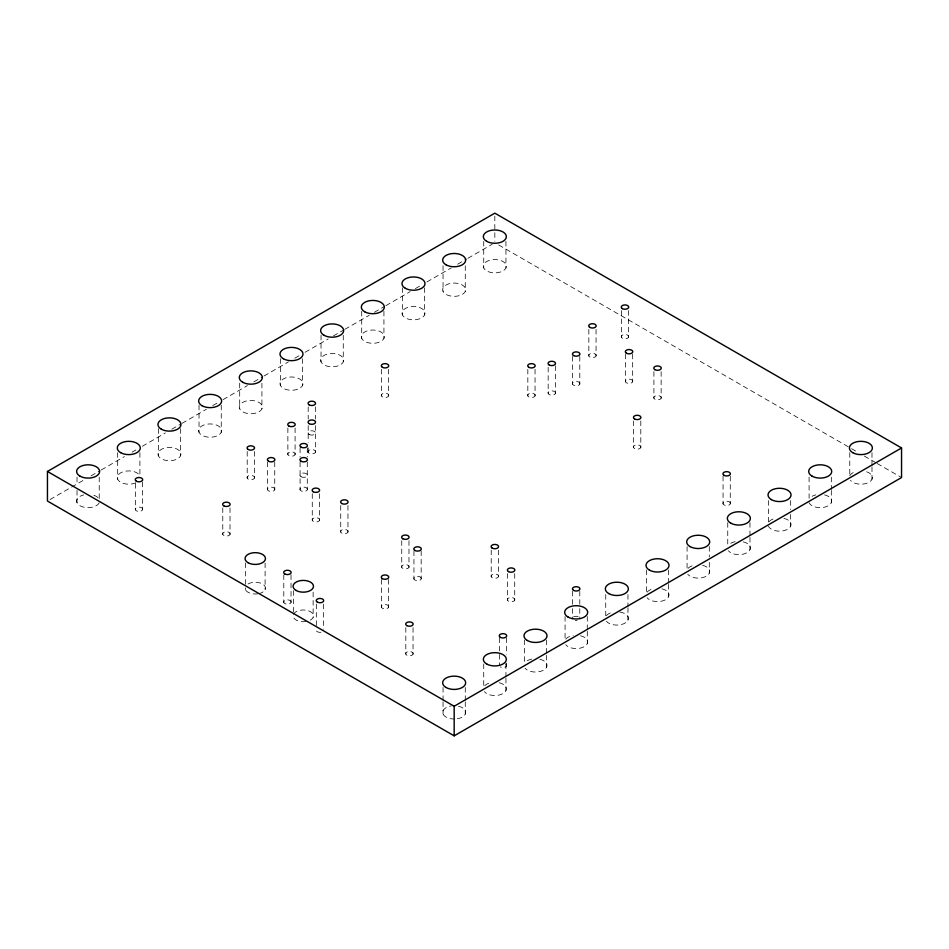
<?xml version="1.0" encoding="UTF-8"?>
<svg xmlns="http://www.w3.org/2000/svg" width="949" height="949" viewBox="0 0 949 949"><rect width="100%" height="100%" fill="white"/><g stroke="black" fill="none" stroke-linecap="round" stroke-linejoin="round"><path stroke-width="0.71" stroke-dasharray="4.75 3.56" d="M50.012 499.554L84.627 479.565M91.033 475.864L100.013 470.692M101.294 469.945L124.366 456.623M132.053 452.187L135.897 449.968M142.314 446.267L165.387 432.946M171.793 429.245L180.773 424.061M182.054 423.325L206.407 409.256M212.813 405.555L217.938 402.601M223.074 399.636L247.428 385.579M253.834 381.878L262.814 376.694M264.095 375.958L288.449 361.889M294.854 358.188L299.991 355.234M305.115 352.269L328.188 338.947M333.313 335.993L343.574 330.074M344.855 329.327L369.208 315.27M374.333 312.304L384.594 306.385M385.875 305.649L410.229 291.58M415.354 288.626L420.49 285.661M426.896 281.96L451.249 267.903M457.655 264.202L466.635 259.018M467.916 258.282L492.27 244.213M498.688 244.961L850.233 447.916M851.514 448.663L856.65 451.629M864.337 456.066L875.891 462.732M877.173 463.48L901.55 477.549M871.989 452.649L871.989 465.959M871.989 466.955L871.989 479.269M849.77 452.649L849.77 476.315M831.324 477.122L831.324 489.435M831.324 490.443L831.324 502.756M809.094 477.122L809.094 498.308M790.647 500.609L790.647 509.483M790.647 514.394L790.647 526.232M768.429 500.609L768.429 523.279M749.971 522.614L749.971 535.924M749.971 537.407L749.971 549.72M730.267 476.196L730.267 503.943A3.737 2.159 0 0 1 724.016 504.904A3.737 2.159 0 0 1 725.7 501.297A3.737 2.159 0 0 1 730.267 503.943M727.753 522.614L727.753 546.28M723.055 476.196L723.055 503.943M709.306 546.577L709.306 556.921M709.306 562.366L709.306 573.196M687.076 546.577L687.076 569.756A11.507 6.643 0 0 1 693.814 565.331M668.63 570.052L668.63 583.362M668.63 584.359L668.63 596.672M661.133 371.652L661.133 398.272A3.737 2.159 0 0 1 654.881 399.244A3.737 2.159 0 0 1 656.554 395.626A3.737 2.159 0 0 1 661.133 398.272M653.908 371.652L653.908 398.272M646.411 570.052L646.411 593.718M640.8 420.953L640.8 447.584A3.737 2.159 0 0 1 634.549 448.545A3.737 2.159 0 0 1 636.221 444.939A3.737 2.159 0 0 1 640.8 447.584M633.576 420.953L633.576 447.584M632.663 354.096L632.663 381.83A3.737 2.159 0 0 1 626.411 382.803A3.737 2.159 0 0 1 628.084 379.197A3.737 2.159 0 0 1 632.663 381.83M628.594 310.596L628.594 337.215A3.737 2.159 0 0 1 622.342 338.188A3.737 2.159 0 0 1 624.015 334.582A3.737 2.159 0 0 1 628.594 337.215M627.965 594.537L627.965 606.85M627.965 607.846L627.965 620.16M625.438 354.096L625.438 381.83M621.37 310.596L621.37 337.215M605.735 594.537L605.735 615.723M596.055 329.386L596.055 356.005A3.737 2.159 0 0 1 589.803 356.978A3.737 2.159 0 0 1 591.476 353.36A3.737 2.159 0 0 1 596.055 356.005M588.843 329.386L588.843 356.005M587.289 616.53L587.289 629.851M587.289 631.322L587.289 643.636M579.792 356.444L579.792 384.179A3.737 2.159 0 0 1 573.54 385.152A3.737 2.159 0 0 1 575.213 381.545A3.737 2.159 0 0 1 579.792 384.179M579.792 591.251L579.792 607.17M579.792 608.641L579.792 618.997M572.567 356.444L572.567 384.179M572.567 591.251L572.567 607.17M572.567 608.641L572.567 618.997M565.07 616.53L565.07 640.207M555.39 365.839L555.39 393.574A3.737 2.159 0 0 1 549.139 394.547A3.737 2.159 0 0 1 550.811 390.929A3.737 2.159 0 0 1 555.39 393.574M548.166 367.31L548.166 393.574M546.624 640.017L546.624 654.81M546.624 655.284L546.624 667.123M535.046 369.303L535.046 395.923A3.737 2.159 0 0 1 528.795 396.896A3.737 2.159 0 0 1 530.467 393.277A3.737 2.159 0 0 1 535.046 395.923M527.834 369.303L527.834 395.923M524.394 640.017L524.394 663.683M514.714 573.587L514.714 600.207A3.737 2.159 0 0 1 508.462 601.18A3.737 2.159 0 0 1 510.135 597.573A3.737 2.159 0 0 1 514.714 600.207M507.49 573.587L507.49 600.207M506.576 637.858L506.576 654.49M506.576 663.007L506.576 665.961M505.947 241.307L505.947 267.938A11.507 6.643 0 0 1 486.707 270.916A11.507 6.643 0 0 1 491.855 259.801A11.507 6.643 0 0 1 505.947 267.938M505.947 663.98L505.947 677.289M505.947 678.286L505.947 690.599M499.364 637.858L499.364 664.846M498.45 550.112L498.45 576.731A3.737 2.159 0 0 1 492.199 577.704A3.737 2.159 0 0 1 493.871 574.086A3.737 2.159 0 0 1 498.45 576.731M494.832 216.111L494.832 241.26M491.226 550.112L491.226 576.731M483.729 241.307L483.729 267.938M483.729 663.98L483.729 687.159A11.507 6.643 0 0 1 490.455 682.746M465.271 265.791L465.271 291.414A11.507 6.643 0 0 1 446.03 294.392A11.507 6.643 0 0 1 451.19 283.288A11.507 6.643 0 0 1 465.271 291.414M465.271 687.456L465.271 700.777M465.271 701.774L465.271 714.087M443.053 265.791L443.053 291.414M443.053 687.456L443.053 700.777M443.053 701.774L443.053 714.087M424.606 287.796L424.606 314.902A11.507 6.643 0 0 1 405.353 317.879A11.507 6.643 0 0 1 410.514 306.764A11.507 6.643 0 0 1 424.606 314.902M421.166 550.978L421.166 579.08A3.737 2.159 0 0 1 414.915 580.041A3.737 2.159 0 0 1 416.587 576.434A3.737 2.159 0 0 1 421.166 579.08M413.954 550.978L413.954 579.08M413.04 627.597L413.04 654.217A3.737 2.159 0 0 1 406.789 655.19A3.737 2.159 0 0 1 408.461 651.583A3.737 2.159 0 0 1 413.04 654.217M408.972 540.716L408.972 567.336A3.737 2.159 0 0 1 402.72 568.309A3.737 2.159 0 0 1 404.393 564.702A3.737 2.159 0 0 1 408.972 567.336M405.816 627.597L405.816 654.217M402.376 287.796L402.376 314.902M401.747 540.716L401.747 567.336M388.627 369.303L388.627 395.923A3.737 2.159 0 0 1 382.376 396.896A3.737 2.159 0 0 1 384.06 393.277A3.737 2.159 0 0 1 388.627 395.923M388.627 579.519L388.627 607.253A3.737 2.159 0 0 1 382.376 608.226A3.737 2.159 0 0 1 384.06 604.62A3.737 2.159 0 0 1 388.627 607.253M383.93 311.272L383.93 338.378A11.507 6.643 0 0 1 364.689 341.355A11.507 6.643 0 0 1 369.849 330.252A11.507 6.643 0 0 1 383.93 338.378M381.415 369.303L381.415 395.923M381.415 579.519L381.415 607.253M361.711 311.272L361.711 338.378M347.963 505.497L347.963 532.116A3.737 2.159 0 0 1 341.711 533.089A3.737 2.159 0 0 1 343.384 529.471A3.737 2.159 0 0 1 347.963 532.116M343.265 335.234L343.265 361.866A11.507 6.643 0 0 1 324.012 364.843A11.507 6.643 0 0 1 329.173 353.728A11.507 6.643 0 0 1 343.265 361.866M340.738 505.497L340.738 532.116M323.562 604.11L323.562 629.258M321.035 335.234L321.035 361.866M319.493 493.753L319.493 520.372A3.737 2.159 0 0 1 313.241 521.345A3.737 2.159 0 0 1 314.914 517.739A3.737 2.159 0 0 1 319.493 520.372M316.337 604.11L316.337 626.66M315.424 406.872L315.424 419.067M315.424 425.65L315.424 452.282A3.737 2.159 0 0 1 309.172 453.242A3.737 2.159 0 0 1 310.845 449.636A3.737 2.159 0 0 1 315.424 452.282M313.134 592.164L313.134 617.396M312.268 493.753L312.268 520.372M308.2 406.872L308.2 419.067M308.2 425.65L308.2 442.293M308.2 447.845L308.2 452.282M307.286 448.023L307.286 456.896M307.286 462.104L307.286 489.85A3.737 2.159 0 0 1 301.035 490.823A3.737 2.159 0 0 1 302.707 487.205A3.737 2.159 0 0 1 307.286 489.85M302.589 358.722L302.589 385.341A11.507 6.643 0 0 1 283.348 388.319A11.507 6.643 0 0 1 288.496 377.216A11.507 6.643 0 0 1 302.589 385.341M300.074 448.023L300.074 456.896M300.074 462.104L300.074 489.85M295.092 427.999L295.092 454.63A3.737 2.159 0 0 1 288.84 455.591A3.737 2.159 0 0 1 290.513 451.985A3.737 2.159 0 0 1 295.092 454.63M293.455 590.681L293.455 614.43M291.023 574.821L291.023 602.556A3.737 2.159 0 0 1 284.771 603.528A3.737 2.159 0 0 1 286.444 599.922A3.737 2.159 0 0 1 291.023 602.556M287.867 427.999L287.867 454.63M283.798 574.821L283.798 602.556M280.37 358.722L280.37 385.341M274.747 462.104L274.747 489.85A3.737 2.159 0 0 1 268.496 490.823A3.737 2.159 0 0 1 270.18 487.205A3.737 2.159 0 0 1 274.747 489.85M267.535 462.104L267.535 489.85M265.103 562.947L265.103 589.661M261.924 383.194L261.924 408.829A11.507 6.643 0 0 1 242.671 411.807A11.507 6.643 0 0 1 247.831 400.692A11.507 6.643 0 0 1 261.924 408.829M254.415 451.487L254.415 478.106A3.737 2.159 0 0 1 248.163 479.079A3.737 2.159 0 0 1 249.836 475.473A3.737 2.159 0 0 1 254.415 478.106M247.203 451.487L247.203 478.106M245.411 562.947L245.411 589.661M239.694 383.194L239.694 408.829M230.014 507.845L230.014 534.465A3.737 2.159 0 0 1 223.762 535.438A3.737 2.159 0 0 1 225.435 531.82A3.737 2.159 0 0 1 230.014 534.465M222.79 507.845L222.79 534.465M221.247 405.199L221.247 432.305A11.507 6.643 0 0 1 202.007 435.283A11.507 6.643 0 0 1 207.155 424.167A11.507 6.643 0 0 1 221.247 432.305M199.029 405.199L199.029 432.305M180.571 428.687L180.571 455.793A11.507 6.643 0 0 1 161.33 458.77A11.507 6.643 0 0 1 166.49 447.655A11.507 6.643 0 0 1 180.571 455.793M158.353 428.687L158.353 455.793M142.575 482.068L142.575 509.815A3.737 2.159 0 0 1 136.324 510.776A3.737 2.159 0 0 1 137.996 507.169A3.737 2.159 0 0 1 142.575 509.815M139.906 452.649L139.906 476.315M135.351 483.551L135.351 509.815M117.676 452.649L117.676 479.269M99.23 477.122L99.23 499.791M77.011 477.122L77.011 484.998M77.011 490.443L77.011 502.756M293.455 614.347A10.19 5.884 0 0 1 310.026 611.453A10.19 5.884 0 0 1 307.179 621.31M305.934 621.548A10.19 5.884 0 0 1 293.146 615.343M248.057 583.979A10.19 5.884 0 0 1 263.739 584.869A10.19 5.884 0 0 1 259.136 593.576M257.891 593.813A10.19 5.884 0 0 1 245.103 587.609M505.615 663.873A3.737 2.159 0 0 1 505.615 666.933A3.737 2.159 0 0 1 500.325 666.933M577.146 620.527A3.737 2.159 0 0 1 575.213 620.527M573.54 616.909A3.737 2.159 0 0 1 578.819 616.909M320.916 632.259A3.737 2.159 0 0 1 316.717 631.263A3.737 2.159 0 0 1 317.31 628.653M866.627 471.795A11.507 6.643 0 0 1 868.643 482.448A11.507 6.643 0 0 1 850.446 480.348M849.77 475.829A11.507 6.643 0 0 1 856.496 471.404M824.586 494.892A11.507 6.643 0 0 1 827.801 506.019A11.507 6.643 0 0 1 809.094 502.756M812.071 496.339A11.507 6.643 0 0 1 815.832 494.892M783.91 518.368A11.507 6.643 0 0 1 787.136 529.506A11.507 6.643 0 0 1 768.429 526.232M769.105 521.713A11.507 6.643 0 0 1 775.155 518.368M743.245 541.855A11.507 6.643 0 0 1 747.171 552.591A11.507 6.643 0 0 1 728.429 550.788M730.73 543.303A11.507 6.643 0 0 1 735.89 541.582M702.568 565.331A11.507 6.643 0 0 1 706.507 576.067A11.507 6.643 0 0 1 687.764 574.275M661.904 588.819A11.507 6.643 0 0 1 665.83 599.554A11.507 6.643 0 0 1 647.088 597.751M647.088 592.164A11.507 6.643 0 0 1 651.773 589.21M619.827 612.022A11.507 6.643 0 0 1 625.652 622.71A11.507 6.643 0 0 1 606.411 621.239M606.411 615.64A11.507 6.643 0 0 1 612.473 612.295M580.551 635.783A11.507 6.643 0 0 1 584.489 646.518A11.507 6.643 0 0 1 565.746 644.715M565.746 639.128A11.507 6.643 0 0 1 573.196 635.51M539.886 659.258A11.507 6.643 0 0 1 543.824 669.994A11.507 6.643 0 0 1 525.07 668.203M527.371 660.706A11.507 6.643 0 0 1 532.531 658.986M499.21 682.746A11.507 6.643 0 0 1 503.148 693.47A11.507 6.643 0 0 1 484.405 691.679M458.545 706.222A11.507 6.643 0 0 1 465.639 712.794A11.507 6.643 0 0 1 457.145 718.784M454.785 718.998A11.507 6.643 0 0 1 442.803 713.411A11.507 6.643 0 0 1 451.19 705.949M135.814 482.816A11.507 6.643 0 0 1 118.839 480.882A11.507 6.643 0 0 1 124.378 471.416A11.507 6.643 0 0 1 139.906 475.829M99.23 502.756A11.507 6.643 0 0 1 80.523 506.019A11.507 6.643 0 0 1 83.749 494.892M93.868 495.283A11.507 6.643 0 0 1 99.23 499.316M309.172 434.464A3.737 2.159 0 0 0 315.424 433.491A3.737 2.159 0 0 0 310.845 430.858A3.737 2.159 0 0 0 309.172 434.464M301.035 476.73A3.737 2.159 0 0 0 307.286 475.757A3.737 2.159 0 0 0 302.707 473.124A3.737 2.159 0 0 0 301.035 476.73"/><path stroke-width="1.42" d="M47.45 471.451L494.832 213.157L901.55 447.964L901.55 477.549L454.168 735.843L47.45 501.036L47.45 471.451L454.168 706.258L901.55 447.964M454.168 706.258L454.168 735.843M296.088 590.444A10.19 5.884 0 0 0 313.134 587.811A10.19 5.884 0 0 0 300.655 580.598A10.19 5.884 0 0 0 296.088 590.444M248.057 562.71A10.19 5.884 0 0 0 265.103 560.076A10.19 5.884 0 0 0 252.624 552.864A10.19 5.884 0 0 0 248.057 562.71M223.762 505.853A3.737 2.159 0 0 0 230.014 504.88A3.737 2.159 0 0 0 225.435 502.235A3.737 2.159 0 0 0 223.762 505.853M288.84 426.006A3.737 2.159 0 0 0 295.092 425.045A3.737 2.159 0 0 0 290.513 422.4A3.737 2.159 0 0 0 288.84 426.006M382.376 367.31A3.737 2.159 0 0 0 388.627 366.338A3.737 2.159 0 0 0 384.06 363.704A3.737 2.159 0 0 0 382.376 367.31M301.035 461.238A3.737 2.159 0 0 0 307.286 460.265A3.737 2.159 0 0 0 302.707 457.62A3.737 2.159 0 0 0 301.035 461.238M528.795 367.31A3.737 2.159 0 0 0 535.046 366.338A3.737 2.159 0 0 0 530.467 363.704A3.737 2.159 0 0 0 528.795 367.31M573.54 355.567A3.737 2.159 0 0 0 579.792 354.606A3.737 2.159 0 0 0 575.213 351.96A3.737 2.159 0 0 0 573.54 355.567M654.881 369.659A3.737 2.159 0 0 0 661.133 368.687A3.737 2.159 0 0 0 656.554 366.041A3.737 2.159 0 0 0 654.881 369.659M589.803 327.393A3.737 2.159 0 0 0 596.055 326.42A3.737 2.159 0 0 0 591.476 323.775A3.737 2.159 0 0 0 589.803 327.393M622.342 308.603A3.737 2.159 0 0 0 628.594 307.642A3.737 2.159 0 0 0 624.015 304.997A3.737 2.159 0 0 0 622.342 308.603M284.771 573.943A3.737 2.159 0 0 0 291.023 572.982A3.737 2.159 0 0 0 286.444 570.337A3.737 2.159 0 0 0 284.771 573.943M500.325 637.348A3.737 2.159 0 0 0 506.576 636.376A3.737 2.159 0 0 0 501.997 633.73A3.737 2.159 0 0 0 500.325 637.348M573.54 590.385A3.737 2.159 0 0 0 579.792 589.412A3.737 2.159 0 0 0 575.213 586.767A3.737 2.159 0 0 0 573.54 590.385M634.549 418.972A3.737 2.159 0 0 0 640.8 417.999A3.737 2.159 0 0 0 636.221 415.354A3.737 2.159 0 0 0 634.549 418.972M626.411 353.218A3.737 2.159 0 0 0 632.663 352.257A3.737 2.159 0 0 0 628.084 349.612A3.737 2.159 0 0 0 626.411 353.218M724.016 475.319A3.737 2.159 0 0 0 730.267 474.358A3.737 2.159 0 0 0 725.7 471.712A3.737 2.159 0 0 0 724.016 475.319M402.72 538.724A3.737 2.159 0 0 0 408.972 537.751A3.737 2.159 0 0 0 404.393 535.117A3.737 2.159 0 0 0 402.72 538.724M414.915 550.467A3.737 2.159 0 0 0 421.166 549.495A3.737 2.159 0 0 0 416.587 546.849A3.737 2.159 0 0 0 414.915 550.467M317.31 602.117A3.737 2.159 0 0 0 323.562 601.156A3.737 2.159 0 0 0 318.983 598.511A3.737 2.159 0 0 0 317.31 602.117M341.711 503.504A3.737 2.159 0 0 0 347.963 502.531A3.737 2.159 0 0 0 343.384 499.886A3.737 2.159 0 0 0 341.711 503.504M508.462 571.595A3.737 2.159 0 0 0 514.714 570.634A3.737 2.159 0 0 0 510.135 567.988A3.737 2.159 0 0 0 508.462 571.595M309.172 423.669A3.737 2.159 0 0 0 315.424 422.696A3.737 2.159 0 0 0 310.845 420.051A3.737 2.159 0 0 0 309.172 423.669M309.172 404.879A3.737 2.159 0 0 0 315.424 403.906A3.737 2.159 0 0 0 310.845 401.273A3.737 2.159 0 0 0 309.172 404.879M301.035 447.145A3.737 2.159 0 0 0 307.286 446.172A3.737 2.159 0 0 0 302.707 443.539A3.737 2.159 0 0 0 301.035 447.145M549.139 364.962A3.737 2.159 0 0 0 555.39 363.989A3.737 2.159 0 0 0 550.811 361.355A3.737 2.159 0 0 0 549.139 364.962M136.324 481.19A3.737 2.159 0 0 0 142.575 480.23A3.737 2.159 0 0 0 137.996 477.584A3.737 2.159 0 0 0 136.324 481.19M406.789 625.605A3.737 2.159 0 0 0 413.04 624.632A3.737 2.159 0 0 0 408.461 621.998A3.737 2.159 0 0 0 406.789 625.605M248.163 449.494A3.737 2.159 0 0 0 254.415 448.521A3.737 2.159 0 0 0 249.836 445.888A3.737 2.159 0 0 0 248.163 449.494M313.241 491.76A3.737 2.159 0 0 0 319.493 490.787A3.737 2.159 0 0 0 314.914 488.154A3.737 2.159 0 0 0 313.241 491.76M268.496 461.238A3.737 2.159 0 0 0 274.747 460.265A3.737 2.159 0 0 0 270.18 457.62A3.737 2.159 0 0 0 268.496 461.238M382.376 578.641A3.737 2.159 0 0 0 388.627 577.668A3.737 2.159 0 0 0 384.06 575.035A3.737 2.159 0 0 0 382.376 578.641M492.199 548.119A3.737 2.159 0 0 0 498.45 547.146A3.737 2.159 0 0 0 493.871 544.501A3.737 2.159 0 0 0 492.199 548.119M852.748 452.661A11.507 6.643 0 0 0 871.989 449.684A11.507 6.643 0 0 0 857.896 441.558A11.507 6.643 0 0 0 852.748 452.661M812.071 476.149A11.507 6.643 0 0 0 831.324 473.171A11.507 6.643 0 0 0 817.231 465.034A11.507 6.643 0 0 0 812.071 476.149M771.407 499.625A11.507 6.643 0 0 0 790.647 496.647A11.507 6.643 0 0 0 776.555 488.51A11.507 6.643 0 0 0 771.407 499.625M730.73 523.113A11.507 6.643 0 0 0 749.971 520.135A11.507 6.643 0 0 0 735.89 511.997A11.507 6.643 0 0 0 730.73 523.113M690.053 546.588A11.507 6.643 0 0 0 709.306 543.611A11.507 6.643 0 0 0 695.214 535.473A11.507 6.643 0 0 0 690.053 546.588M649.389 570.076A11.507 6.643 0 0 0 668.63 567.099A11.507 6.643 0 0 0 654.549 558.961A11.507 6.643 0 0 0 649.389 570.076M608.712 593.552A11.507 6.643 0 0 0 627.965 590.575A11.507 6.643 0 0 0 613.873 582.437A11.507 6.643 0 0 0 608.712 593.552M568.048 617.04A11.507 6.643 0 0 0 587.289 614.062A11.507 6.643 0 0 0 573.196 605.925A11.507 6.643 0 0 0 568.048 617.04M527.371 640.516A11.507 6.643 0 0 0 546.624 637.538A11.507 6.643 0 0 0 532.531 629.401A11.507 6.643 0 0 0 527.371 640.516M486.707 663.992A11.507 6.643 0 0 0 505.947 661.014A11.507 6.643 0 0 0 491.855 652.888A11.507 6.643 0 0 0 486.707 663.992M446.03 687.479A11.507 6.643 0 0 0 465.271 684.502A11.507 6.643 0 0 0 451.19 676.364A11.507 6.643 0 0 0 446.03 687.479M486.707 241.331A11.507 6.643 0 0 0 505.947 238.353A11.507 6.643 0 0 0 491.855 230.216A11.507 6.643 0 0 0 486.707 241.331M446.03 264.807A11.507 6.643 0 0 0 465.271 261.841A11.507 6.643 0 0 0 451.19 253.703A11.507 6.643 0 0 0 446.03 264.807M405.353 288.294A11.507 6.643 0 0 0 424.606 285.317A11.507 6.643 0 0 0 410.514 277.179A11.507 6.643 0 0 0 405.353 288.294M364.689 311.77A11.507 6.643 0 0 0 383.93 308.793A11.507 6.643 0 0 0 369.849 300.667A11.507 6.643 0 0 0 364.689 311.77M324.012 335.258A11.507 6.643 0 0 0 343.265 332.28A11.507 6.643 0 0 0 329.173 324.143A11.507 6.643 0 0 0 324.012 335.258M283.348 358.734A11.507 6.643 0 0 0 302.589 355.756A11.507 6.643 0 0 0 288.496 347.631A11.507 6.643 0 0 0 283.348 358.734M242.671 382.222A11.507 6.643 0 0 0 261.924 379.244A11.507 6.643 0 0 0 247.831 371.106A11.507 6.643 0 0 0 242.671 382.222M202.007 405.697A11.507 6.643 0 0 0 221.247 402.72A11.507 6.643 0 0 0 207.155 394.594A11.507 6.643 0 0 0 202.007 405.697M161.33 429.185A11.507 6.643 0 0 0 180.571 426.208A11.507 6.643 0 0 0 166.49 418.07A11.507 6.643 0 0 0 161.33 429.185M120.653 452.661A11.507 6.643 0 0 0 139.906 449.684A11.507 6.643 0 0 0 125.814 441.558A11.507 6.643 0 0 0 120.653 452.661M79.989 476.149A11.507 6.643 0 0 0 99.23 473.171A11.507 6.643 0 0 0 85.149 465.034A11.507 6.643 0 0 0 79.989 476.149"/></g></svg>
